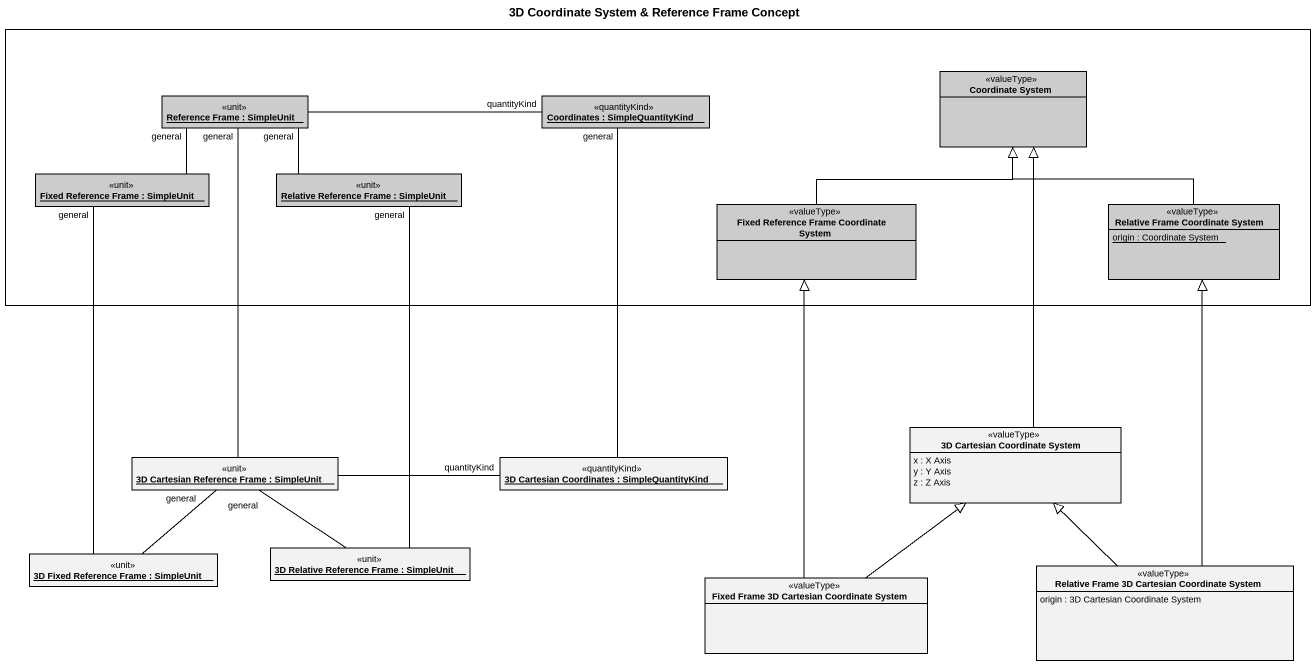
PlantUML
@startuml
title 3D Coordinate System & Reference Frame Concept
hide circle
hide empty members
rectangle " " as rectangle1 {
  class "Coordinate System" as Coordinate_System <<valueType>> #CCCCCC
  object "Reference Frame : SimpleUnit" as Reference_Frame <<unit>> #CCCCCC
  object "Coordinates : SimpleQuantityKind" as Coordinates <<quantityKind>> #CCCCCC
  object "Fixed Reference Frame : SimpleUnit" as Fixed_Reference_Frame <<unit>> #CCCCCC
  object "Relative Reference Frame : SimpleUnit" as Relative_Reference_Frame <<unit>> #CCCCCC
  class "Fixed Reference Frame Coordinate System" as Fixed_Reference_Frame_2 <<valueType>> #CCCCCC
  class "Relative Frame Coordinate System" as Relative_Frame_Coordinate <<valueType>> #CCCCCC {
    {static} origin : Coordinate System
  }
}
object "3D Cartesian Reference Frame : SimpleUnit" as o3D_Cartesian_Reference_Frame <<unit>>
object "3D Cartesian Coordinates : SimpleQuantityKind" as o3D_Cartesian_Coordinates <<quantityKind>>
class "3D Cartesian Coordinate System" as c3D_Cartesian_Coordinate <<valueType>> {
  x : X Axis
  y : Y Axis
  z : Z Axis
}
object "3D Fixed Reference Frame : SimpleUnit" as o3D_Fixed_Reference_Frame <<unit>>
object "3D Relative Reference Frame : SimpleUnit" as o3D_Relative_Reference_Frame <<unit>>
class "Fixed Frame 3D Cartesian Coordinate System" as Fixed_Frame_3D_Cartesian <<valueType>>
class "Relative Frame 3D Cartesian Coordinate System" as Relative_Frame_3D_Cartesian <<valueType>> {
  origin : 3D Cartesian Coordinate System
}
Reference_Frame -right- Coordinates : quantityKind
Reference_Frame -- Fixed_Reference_Frame : general
Reference_Frame -right- Relative_Reference_Frame : general
Reference_Frame -- o3D_Cartesian_Reference_Frame : general
Fixed_Reference_Frame -- o3D_Fixed_Reference_Frame : general
Relative_Reference_Frame -- o3D_Relative_Reference_Frame : general
Fixed_Reference_Frame_2 -up-|> Coordinate_System
Relative_Frame_Coordinate -up-|> Coordinate_System
o3D_Cartesian_Reference_Frame -right- o3D_Cartesian_Coordinates : quantityKind
o3D_Cartesian_Reference_Frame -- o3D_Fixed_Reference_Frame : general
o3D_Cartesian_Reference_Frame -- o3D_Relative_Reference_Frame : general
o3D_Cartesian_Coordinates -up- Coordinates : general
c3D_Cartesian_Coordinate -up-|> Coordinate_System
Fixed_Frame_3D_Cartesian -up-|> Fixed_Reference_Frame_2
Fixed_Frame_3D_Cartesian -up-|> c3D_Cartesian_Coordinate
Relative_Frame_3D_Cartesian -up-|> Relative_Frame_Coordinate
Relative_Frame_3D_Cartesian -up-|> c3D_Cartesian_Coordinate
@enduml
